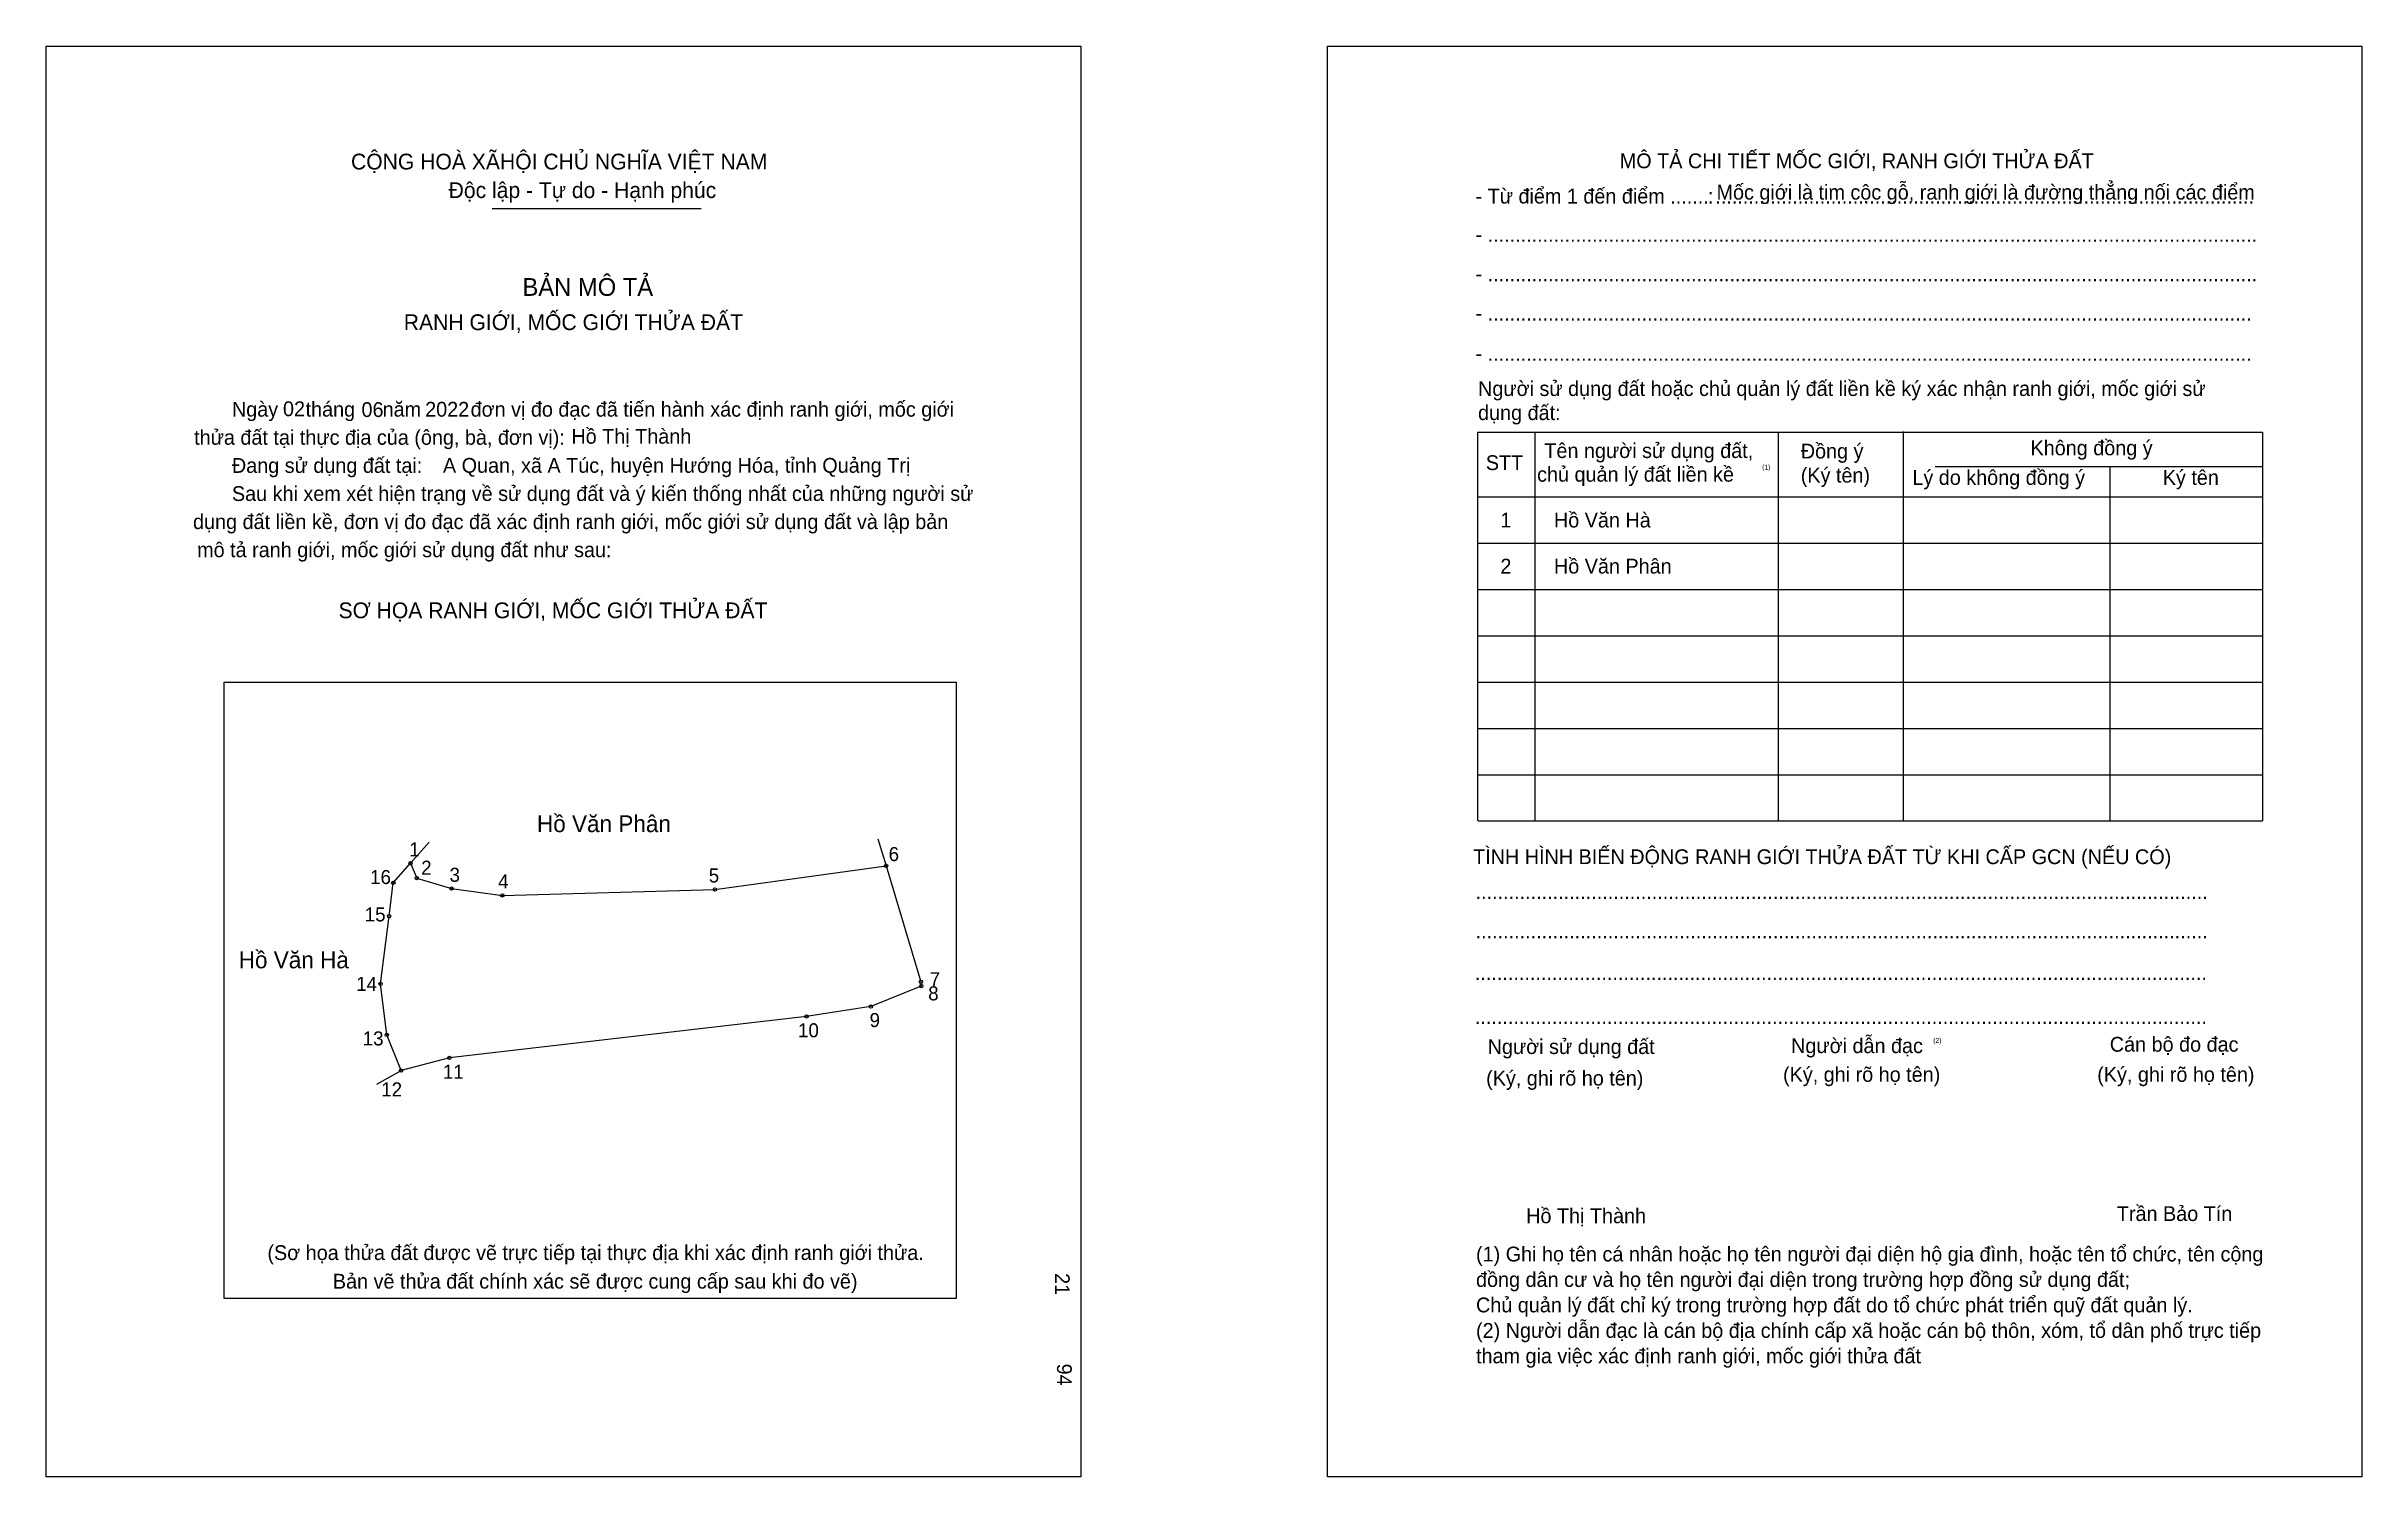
# Model space of a CAD drawing. Extents: x 547233 to 548120, y 1821203 to 1821751.
import ezdxf

# ---------------------------------------------------------------- set-up
doc = ezdxf.new("R2010")
doc.units = 0
for name, color, linetype in [('bmtKhungInTrang1', 7, 'Continuous'), ('bmtKhungInTrang2', 7, 'Continuous'), ('bmtNoiDung', 7, 'Continuous'), ('bmtTemplate', 7, 'Continuous'), ('CanhThua', 7, 'Continuous'), ('MocDinhThua', 7, 'Continuous'), ('RauThua', 7, 'Continuous'), ('SoHieuDinhThua', 7, 'Continuous'), ('TenChuLanCan', 7, 'Continuous')]:
    doc.layers.add(name, color=color, linetype=linetype)

msp = doc.modelspace()

# ---------------------------------------------------------------- linework, layer by layer
at = {"layer": 'bmtKhungInTrang1'}
msp.add_lwpolyline([(547233.08, 1821750.74), (547629.16, 1821750.74), (547629.16, 1821202.91), (547233.08, 1821202.91)], close=True, dxfattribs=at)
at = {"layer": 'bmtKhungInTrang2'}
msp.add_lwpolyline([(547723.61, 1821750.74), (548119.69, 1821750.74), (548119.69, 1821202.91), (547723.61, 1821202.91)], close=True, dxfattribs=at)
at = {"layer": 'bmtTemplate'}
for p, q in [((547403.76, 1821688.65), (547483.86, 1821688.65)), ((547803.07, 1821602.98), (547803.07, 1821454.05)), ((547896.24, 1821602.98), (547896.24, 1821454.05)), ((547944.17, 1821603.15), (547944.17, 1821454.05)), ((548081.76, 1821602.98), (548081.76, 1821454.05)), ((547956.33, 1821589.86), (548081.76, 1821589.86)), ((547781.34, 1821578.16), (548081.76, 1821578.16)), ((547781.34, 1821560.43), (548081.76, 1821560.43)), ((547781.34, 1821542.7), (548081.76, 1821542.7)), ((547781.34, 1821524.97), (548081.76, 1821524.97)), ((547781.34, 1821507.24), (548081.76, 1821507.24)), ((547781.34, 1821489.51), (548081.76, 1821489.51)), ((547781.34, 1821471.78), (548081.76, 1821471.78)), ((547781.34, 1821454.05), (548081.76, 1821454.05))]:
    msp.add_line(p, q, dxfattribs=at)
for points in [[(547781.15, 1821602.98), (548081.76, 1821602.98)], [(547781.15, 1821602.98), (547781.15, 1821454.05)], [(548023.29, 1821589.68), (548023.29, 1821454.05)]]:
    msp.add_lwpolyline(points, dxfattribs=at)
msp.add_lwpolyline([(547301.22, 1821271.14), (547301.22, 1821507.22), (547581.48, 1821507.22), (547581.48, 1821271.14)], close=True, dxfattribs=at)
at = {"layer": 'CanhThua'}
for p, q in [((547365.96, 1821430.37), (547372.57, 1821437.88)), ((547372.57, 1821437.88), (547374.92, 1821432.17)), ((547489.11, 1821427.81), (547554.63, 1821436.83)), ((547554.63, 1821436.83), (547567.99, 1821392.43)), ((547364.35, 1821417.58), (547365.96, 1821430.37)), ((547374.92, 1821432.17), (547388.26, 1821428.17)), ((547388.26, 1821428.17), (547407.7, 1821425.53)), ((547407.7, 1821425.53), (547489.11, 1821427.81)), ((547361.09, 1821391.64), (547364.35, 1821417.58)), ((547363.44, 1821372.09), (547361.09, 1821391.64)), ((547568.12, 1821390.84), (547548.82, 1821382.98)), ((547567.99, 1821392.43), (547568.12, 1821390.84)), ((547548.82, 1821382.98), (547524.18, 1821379.2)), ((547368.92, 1821358.45), (547363.44, 1821372.09)), ((547524.18, 1821379.2), (547387.42, 1821363.29)), ((547387.42, 1821363.29), (547368.92, 1821358.45))]:
    msp.add_line(p, q, dxfattribs=at)
at = {"layer": 'MocDinhThua'}
for centre in [(547372.57, 1821437.88), (547554.63, 1821436.83), (547365.96, 1821430.37), (547374.92, 1821432.17), (547388.26, 1821428.17), (547407.7, 1821425.53), (547489.11, 1821427.81), (547364.35, 1821417.58), (547361.09, 1821391.64), (547567.99, 1821392.43), (547568.12, 1821390.84), (547548.82, 1821382.98), (547363.44, 1821372.09), (547524.18, 1821379.2), (547387.42, 1821363.29), (547368.92, 1821358.45)]:
    msp.add_circle(centre, 0.645, dxfattribs=at)
at = {"layer": 'RauThua'}
for p, q in [((547372.57, 1821437.88), (547379.65, 1821445.91)), ((547551.5, 1821447.25), (547554.63, 1821436.83)), ((547359.58, 1821353.24), (547368.92, 1821358.45))]:
    msp.add_line(p, q, dxfattribs=at)

# ---------------------------------------------------------------- texts
at = {"layer": 'bmtNoiDung'}
for s, height, p in [('02', 5.667, (547323.71, 1821609.08)), ('06', 5.667, (547353.77, 1821608.77)), ('2022', 5.667, (547378.15, 1821608.89)), ('Hồ Thị Thành', 5.6672, (547434.14, 1821598.54)), ('A Quan, xã A Túc, huyện Hướng Hóa, tỉnh Quảng Trị', 5.6672, (547384.96, 1821587.4)), ('1', 5.67, (547789.87, 1821566.46)), ('Hồ Văn Hà ', 5.667, (547810.38, 1821566.46)), ('2', 5.67, (547789.87, 1821548.81)), ('Hồ Văn Phân ', 5.6672, (547810.38, 1821548.81)), ('Hồ Thị Thành', 5.6672, (547799.75, 1821300))]:
    msp.add_text(s, height=height, dxfattribs=at).set_placement(p)
for s, p in [('21', (547619.29, 1821280.89)), ('94', (547620.1, 1821246.21))]:
    msp.add_text(s, height=5.667, rotation=270, dxfattribs=at).set_placement(p)
at = {"layer": 'bmtTemplate'}
for s, height, p in [('CỘNG HOÀ XÃHỘI CHỦ NGHĨA VIỆT NAM', 6.045, (547349.75, 1821703.56)), ('MÔ TẢ CHI TIẾT MỐC GIỚI, RANH GIỚI THỬA ĐẤT', 5.665, (547835.6, 1821704.04)), ('Độc lập - Tự do - Hạnh phúc', 6.045, (547387.13, 1821692.62)), ('- Từ điểm 1 đến điểm .......', 5.665, (547780.38, 1821690.53)), (':', 5.67, (547869.38, 1821690.53)), ('..................................................................................................', 5.665, (547872.18, 1821690.53)), ('Mốc giới là tim cộc gỗ, ranh giới là đường thẳng nối các điểm', 5.665, (547872.65, 1821692.03)), ('- ............................................................................................................................................', 5.66502, (547780.38, 1821675.85)), ('BẢN MÔ TẢ', 6.801, (547415.42, 1821655.16)), ('- ............................................................................................................................................', 5.66502, (547780.38, 1821660.78)), ('RANH GIỚI, MỐC GIỚI THỬA ĐẤT', 6.045, (547369.96, 1821642.04)), ('- ...........................................................................................................................................', 5.66502, (547780.38, 1821645.71)), ('- ...........................................................................................................................................', 5.66502, (547780.38, 1821630.28)), ('Người sử dụng đất hoặc chủ quản lý đất liền kề ký xác nhận ranh giới, mốc giới sử', 5.665, (547781.34, 1821616.81)), ('Ngày     tháng     năm         đơn vị đo đạc đã tiến hành xác định ranh giới, mốc giới ', 5.6672, (547304.15, 1821608.89)), ('dụng đất:', 5.665, (547781.34, 1821607.59)), ('thửa đất tại thực địa của (ông, bà, đơn vị):', 5.6672, (547289.7, 1821598.13)), ('Đang sử dụng đất tại:', 5.6672, (547304.15, 1821587.37)), ('STT', 5.665, (547784.3, 1821588.44)), ('Tên người sử dụng đất,', 5.665, (547806.72, 1821593.05)), ('Đồng ý', 5.665, (547904.9, 1821592.87)), ('Không đồng ý', 5.665, (547992.88, 1821594.11)), ('chủ quản lý đất liền kề', 5.665, (547803.94, 1821583.99)), ('(1)', 1.889, (547890.1, 1821588.64)), ('(Ký tên)', 5.665, (547904.9, 1821583.65)), ('Lý do không đồng ý', 5.665, (547947.64, 1821582.77)), ('Ký tên', 5.665, (548043.51, 1821582.77)), ('Sau khi xem xét hiện trạng về sử dụng đất và ý kiến thống nhất của những người sử ', 5.6672, (547304.15, 1821576.6)), ('dụng đất liền kề, đơn vị đo đạc đã xác định ranh giới, mốc giới sử dụng đất và lập bản', 5.6672, (547289.27, 1821565.84)), ('mô tả ranh giới, mốc giới sử dụng đất như sau:', 5.6672, (547290.83, 1821555.08)), ('SƠ HỌA RANH GIỚI, MỐC GIỚI THỬA ĐẤT', 6.045, (547344.98, 1821531.7)), ('TÌNH HÌNH BIẾN ĐỘNG RANH GIỚI THỬA ĐẤT TỪ KHI CẤP GCN (NẾU CÓ)', 5.665, (547779.43, 1821437.51)), ('.....................................................................................................................................', 5.67351, (547780.38, 1821424.18)), ('.....................................................................................................................................', 5.67351, (547780.38, 1821409.11)), ('.....................................................................................................................................', 5.67351, (547780.09, 1821393.15)), ('.....................................................................................................................................', 5.67351, (547780.09, 1821376.31)), ('Người dẫn đạc', 5.665, (547901.2, 1821365.14)), ('Người sử dụng đất', 5.665, (547785, 1821364.79)), ('(2)', 1.889, (547955.6, 1821369.05)), ('Cán bộ đo đạc', 5.665, (548023.23, 1821365.68)), ('(Ký, ghi rõ họ tên)', 5.665, (547784.42, 1821352.73)), ('(Ký, ghi rõ họ tên)', 5.665, (547898.11, 1821354.15)), ('(Ký, ghi rõ họ tên)', 5.665, (548018.42, 1821354.15)), ('Trần Bảo Tín', 5.665, (548025.93, 1821300.84)), ('(Sơ họa thửa đất được vẽ trực tiếp tại thực địa khi xác định ranh giới thửa.', 5.6672, (547317.75, 1821285.89)), ('(1) Ghi họ tên cá nhân hoặc họ tên người đại diện hộ gia đình, hoặc tên tổ chức, tên cộng', 5.665, (547780.55, 1821285.35)), ('Bản vẽ thửa đất chính xác sẽ được cung cấp sau khi đo vẽ)', 5.6672, (547342.81, 1821274.94)), ('đồng dân cư và họ tên người đại diện trong trường hợp đồng sử dụng đất;', 5.665, (547780.55, 1821275.6)), ('Chủ quản lý đất chỉ ký trong trường hợp đất do tổ chức phát triển quỹ đất quản lý.', 5.665, (547780.55, 1821265.85)), ('(2) Người dẫn đạc là cán bộ địa chính cấp xã hoặc cán bộ thôn, xóm, tổ dân phố trực tiếp', 5.665, (547780.55, 1821256.09)), ('tham gia việc xác định ranh giới, mốc giới thửa đất', 5.665, (547780.55, 1821246.34))]:
    msp.add_text(s, height=height, dxfattribs=at).set_placement(p)
at = {"layer": 'SoHieuDinhThua'}
for s, height, p in [('1', 5.37, (547372.07, 1821440.49)), ('6', 5.37, (547555.62, 1821438.67)), ('16', 5.374, (547357.06, 1821429.89)), ('2', 5.37, (547376.64, 1821433.47)), ('3', 5.37, (547387.48, 1821430.74)), ('5', 5.37, (547486.73, 1821430.48)), ('4', 5.37, (547406.08, 1821428.21)), ('15', 5.374, (547354.99, 1821415.57)), ('14', 5.374, (547351.72, 1821388.97)), ('8', 5.37, (547570.78, 1821385.34)), ('7', 5.37, (547571.35, 1821390.74)), ('13', 5.374, (547354.23, 1821368.07)), ('10', 5.374, (547520.91, 1821371.19)), ('9', 5.37, (547548.33, 1821375.11)), ('11', 5.374, (547384.93, 1821355.32)), ('12', 5.374, (547361.32, 1821348.56))]:
    msp.add_text(s, height=height, dxfattribs=at).set_placement(p)
at = {"layer": 'TenChuLanCan'}
for s, height, p in [('Hồ Văn Phân', 6.4493, (547420.96, 1821449.77)), ('Hồ Văn Hà', 6.449, (547306.75, 1821397.62))]:
    msp.add_text(s, height=height, dxfattribs=at).set_placement(p)

doc.saveas('drawing.dxf')
